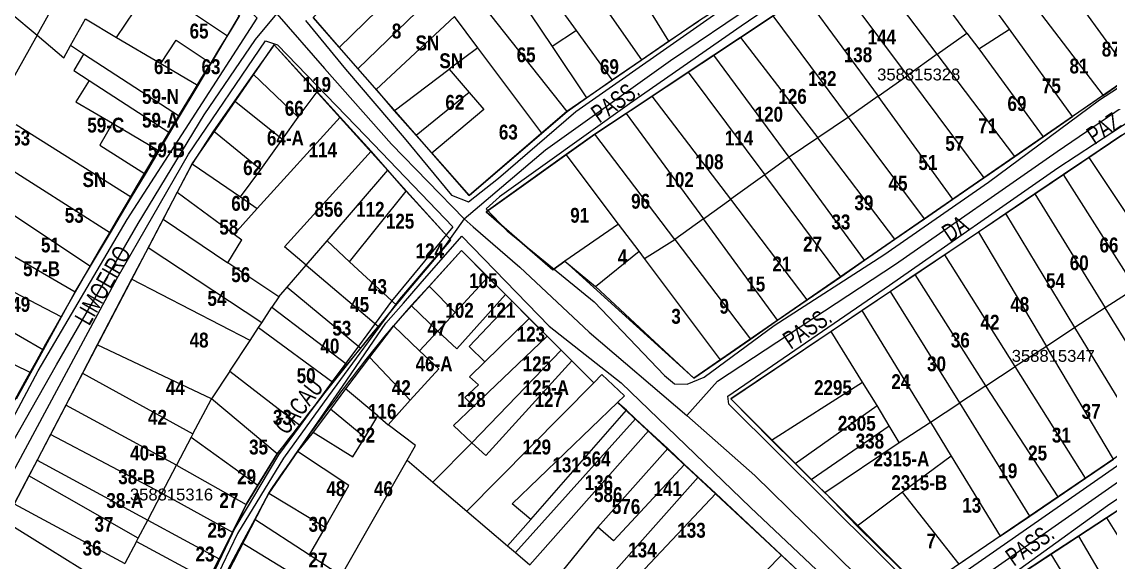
# Model space of a CAD drawing. Extents: x 199665 to 201826, y 4836581 to 4838476.
# Drawn here: x 201207.2 to 201390.2, y 4836845.8 to 4836936.8 of the extents above; entities that cross this region are included whole.
import ezdxf
from ezdxf.enums import TextEntityAlignment as Align

# ---------------------------------------------------------------- set-up
doc = ezdxf.new("R2010")
doc.units = 0
doc.header["$LTSCALE"] = 1.5
doc.header["$MEASUREMENT"] = 0
for name, color, linetype in [('CD-MALHA-LOTES', 40, 'CONTINUOUS'), ('CD_TXT_QUADRA', 7, 'CONTINUOUS'), ('RU-QUADRAS', 6, 'CONTINUOUS'), ('SV-EIXO-RUA-N-PAV', 6, 'CONTINUOUS'), ('SV-RUA-NAO-PAV-S-GUIA-C-GUIA', 7, 'CONTINUOUS'), ('SV-TXT-RUA-N-PAV-S-GUIA-C-GUIA', 7, 'CONTINUOUS'), ('Th_NmrPort', 1, 'CONTINUOUS')]:
    doc.layers.add(name, color=color, linetype=linetype)
doc.styles.add('ARIAL', font='ARIAL.TTF')
doc.styles.add('MONOTXT', font='ARIAL.TTF', dxfattribs={"height": 0.2})
doc.styles.get("Standard").update_dxf_attribs({"font": 'swisscbo.ttf'})

msp = doc.modelspace()

# ---------------------------------------------------------------- linework, layer by layer
at = {"layer": 'CD-MALHA-LOTES', "linetype": 'Continuous'}
for p, q in [((201209.76, 4836934.48), (201222.27, 4836956.85)), ((201303.76, 4836953.22), (201315.96, 4836933.48)), ((201366.14, 4836934.86), (201353.66, 4836951.93)), ((201297.98, 4836949.54), (201311.4, 4836930.37)), ((201361.14, 4836931.31), (201348.42, 4836948.09)), ((201300.47, 4836935.29), (201292.64, 4836946.14)), ((201287.62, 4836945.63), (201296.38, 4836932.61)), ((201356.11, 4836927.73), (201343.5, 4836944.69)), ((201223.15, 4836934.13), (201228.89, 4836942.68)), ((201298.89, 4836921.66), (201281.34, 4836943.88)), ((201260.57, 4836932.45), (201270.32, 4836941.96)), ((201338.65, 4836941.32), (201351.19, 4836924.23)), ((201234.74, 4836939.08), (201241.8, 4836934.4)), ((201377.95, 4836938.88), (201389.01, 4836924.35)), ((201385.15, 4836939.53), (201393.82, 4836927.67)), ((201205.34, 4836938.19), (201209.76, 4836934.48)), ((201215.41, 4836932.75), (201217.93, 4836937.23)), ((201217.93, 4836937.23), (201223.15, 4836934.13)), ((201241.8, 4836934.4), (201243.83, 4836937.8)), ((201256.22, 4836937.5), (201260.57, 4836932.45)), ((201263.73, 4836928.86), (201273.64, 4836938.44)), ((201279.96, 4836937.64), (201266.81, 4836925.37)), ((201283.91, 4836932.36), (201279.96, 4836937.64)), ((201333.52, 4836937.76), (201328.07, 4836934.13)), ((201346.24, 4836920.73), (201333.52, 4836937.76)), ((201373.3, 4836935.49), (201371.18, 4836938.44)), ((201300.47, 4836935.29), (201296.38, 4836932.61)), ((201306.46, 4836927), (201300.47, 4836935.29)), ((201315.96, 4836933.48), (201320.99, 4836936.88)), ((201368.11, 4836932.19), (201373.3, 4836935.49)), ((201383.87, 4836920.8), (201373.3, 4836935.49)), ((201209.76, 4836934.48), (201202.63, 4836921.73)), ((201209.76, 4836934.48), (201214.26, 4836930.7)), ((201223.15, 4836934.13), (201230.56, 4836929.74)), ((201230.56, 4836929.74), (201233.13, 4836933.66)), ((201233.13, 4836933.66), (201239.03, 4836929.72)), ((201239.03, 4836929.72), (201241.8, 4836934.4)), ((201311.4, 4836930.37), (201315.96, 4836933.48)), ((201328.07, 4836934.13), (201323.56, 4836931.14)), ((201328.07, 4836934.13), (201341.04, 4836917.24)), ((201361.14, 4836931.31), (201366.14, 4836934.86)), ((201366.14, 4836934.86), (201368.11, 4836932.19)), ((201214.26, 4836930.7), (201215.41, 4836932.75)), ((201217.6, 4836931.33), (201215.41, 4836932.75)), ((201249.63, 4836932.9), (201246.13, 4836927.93)), ((201256.84, 4836924.96), (201249.63, 4836932.9)), ((201260.57, 4836932.45), (201263.73, 4836928.86)), ((201283.91, 4836932.36), (201279.05, 4836928.77)), ((201294.66, 4836917.99), (201283.91, 4836932.36)), ((201296.38, 4836932.61), (201302.18, 4836923.98)), ((201368.11, 4836932.19), (201378.94, 4836917.38)), ((201217.6, 4836931.33), (201215.97, 4836928.55)), ((201233.74, 4836920.82), (201217.6, 4836931.33)), ((201230.56, 4836929.74), (201236.83, 4836926.02)), ((201236.83, 4836926.02), (201239.03, 4836929.72)), ((201306.46, 4836927), (201311.4, 4836930.37)), ((201323.56, 4836931.14), (201319.28, 4836928.3)), ((201336.21, 4836913.97), (201323.56, 4836931.14)), ((201361.14, 4836931.31), (201356.11, 4836927.73)), ((201374.18, 4836914.1), (201361.14, 4836931.31)), ((201215.97, 4836928.55), (201218.53, 4836926.89)), ((201246.13, 4836927.93), (201242.97, 4836923.43)), ((201246.13, 4836927.93), (201253.68, 4836920.73)), ((201263.73, 4836928.86), (201266.81, 4836925.37)), ((201269.82, 4836921.77), (201279.05, 4836928.77)), ((201279.05, 4836928.77), (201282.41, 4836924.88)), ((201319.28, 4836928.3), (201313.2, 4836924.26)), ((201319.28, 4836928.3), (201332.13, 4836911.03)), ((201218.53, 4836926.89), (201216.31, 4836923.31)), ((201218.53, 4836926.89), (201232.11, 4836918.08)), ((201233.74, 4836920.82), (201236.83, 4836926.02)), ((201302.18, 4836923.98), (201306.46, 4836927)), ((201351.19, 4836924.23), (201356.11, 4836927.73)), ((201356.11, 4836927.73), (201368.95, 4836910.49)), ((201389.01, 4836924.35), (201393.82, 4836927.67)), ((201253.68, 4836920.73), (201256.84, 4836924.96)), ((201260.71, 4836920.7), (201256.84, 4836924.96)), ((201266.81, 4836925.37), (201269.82, 4836921.77)), ((201282.41, 4836924.88), (201273.51, 4836917.6)), ((201282.41, 4836924.88), (201284.92, 4836921.98)), ((201313.2, 4836924.26), (201308.81, 4836921.35)), ((201326.42, 4836906.9), (201313.2, 4836924.26)), ((201351.19, 4836924.23), (201346.24, 4836920.73)), ((201363.77, 4836906.9), (201351.19, 4836924.23)), ((201389.01, 4836924.35), (201383.87, 4836920.8)), ((201216.31, 4836923.31), (201222.43, 4836919.68)), ((201242.97, 4836923.43), (201239.45, 4836918.42)), ((201242.97, 4836923.43), (201251.05, 4836916.98)), ((201298.89, 4836921.66), (201302.18, 4836923.98)), ((201232.11, 4836918.08), (201233.74, 4836920.82)), ((201260.71, 4836920.7), (201246.8, 4836905.36)), ((201251.05, 4836916.98), (201253.68, 4836920.73)), ((201265.92, 4836914.96), (201260.71, 4836920.7)), ((201269.82, 4836921.77), (201273.51, 4836917.6)), ((201284.92, 4836921.98), (201276.14, 4836914.65)), ((201294.66, 4836917.99), (201298.89, 4836921.66)), ((201308.81, 4836921.35), (201303.58, 4836917.87)), ((201308.81, 4836921.35), (201321.82, 4836903.58)), ((201346.24, 4836920.73), (201341.04, 4836917.24)), ((201358.97, 4836903.59), (201346.24, 4836920.73)), ((201378.94, 4836917.38), (201383.87, 4836920.8)), ((201206.24, 4836919.46), (201225.67, 4836907.24)), ((201222.43, 4836919.68), (201220.3, 4836915.98)), ((201222.43, 4836919.68), (201230.29, 4836915.02)), ((201230.29, 4836915.02), (201232.11, 4836918.08)), ((201239.45, 4836918.42), (201235.83, 4836912.88)), ((201239.45, 4836918.42), (201247.37, 4836911.92)), ((201247.37, 4836911.92), (201251.05, 4836916.98)), ((201273.51, 4836917.6), (201276.14, 4836914.65)), ((201282.41, 4836907.5), (201294.66, 4836917.99)), ((201303.58, 4836917.87), (201298.76, 4836914.45)), ((201317.02, 4836900.12), (201303.58, 4836917.87)), ((201341.04, 4836917.24), (201336.21, 4836913.97)), ((201354.03, 4836900.19), (201341.04, 4836917.24)), ((201374.18, 4836914.1), (201378.94, 4836917.38)), ((201392.16, 4836917.67), (201386.64, 4836913.94)), ((201220.3, 4836915.98), (201227.98, 4836911.13)), ((201227.98, 4836911.13), (201230.29, 4836915.02)), ((201251.4, 4836898.89), (201265.92, 4836914.96)), ((201268.73, 4836911.77), (201265.92, 4836914.96)), ((201202.94, 4836913.43), (201222.09, 4836901.22)), ((201276.14, 4836914.65), (201282.41, 4836907.5)), ((201298.76, 4836914.45), (201285.26, 4836904.8)), ((201307.55, 4836902.68), (201298.76, 4836914.45)), ((201336.21, 4836913.97), (201332.13, 4836911.03)), ((201348.9, 4836896.63), (201336.21, 4836913.97)), ((201368.95, 4836910.49), (201374.18, 4836914.1)), ((201386.64, 4836913.94), (201382.35, 4836911.04)), ((201386.64, 4836913.94), (201399.17, 4836895)), ((201235.83, 4836912.88), (201233.32, 4836908.08)), ((201235.83, 4836912.88), (201244, 4836907.28)), ((201244, 4836907.28), (201247.37, 4836911.92)), ((201258.53, 4836899.9), (201268.73, 4836911.77)), ((201271.86, 4836908.23), (201268.73, 4836911.77)), ((201225.67, 4836907.24), (201227.98, 4836911.13)), ((201332.13, 4836911.03), (201326.42, 4836906.9)), ((201344.9, 4836893.84), (201332.13, 4836911.03)), ((201363.77, 4836906.9), (201368.95, 4836910.49)), ((201382.35, 4836911.04), (201377.54, 4836907.79)), ((201394.47, 4836891.93), (201382.35, 4836911.04)), ((201199.99, 4836908.04), (201218.78, 4836895.65)), ((201233.32, 4836908.08), (201230.95, 4836903.53)), ((201233.32, 4836908.08), (201242.89, 4836901.04)), ((201262.28, 4836896.38), (201271.86, 4836908.23)), ((201279.34, 4836900.02), (201271.86, 4836908.23)), ((201377.54, 4836907.79), (201372.66, 4836904.49)), ((201377.54, 4836907.79), (201389.36, 4836888.6)), ((201222.09, 4836901.22), (201225.67, 4836907.24)), ((201244, 4836907.28), (201246.8, 4836905.36)), ((201321.82, 4836903.58), (201326.42, 4836906.9)), ((201339.29, 4836889.98), (201326.42, 4836906.9)), ((201358.97, 4836903.59), (201363.77, 4836906.9)), ((201242.89, 4836901.04), (201246.8, 4836905.36)), ((201285.26, 4836904.8), (201296.47, 4836895.02)), ((201372.66, 4836904.49), (201368.07, 4836901.38)), ((201384.3, 4836885.3), (201372.66, 4836904.49)), ((201197.08, 4836902.32), (201216.2, 4836891.31)), ((201230.95, 4836903.53), (201228.44, 4836898.74)), ((201230.95, 4836903.53), (201241.82, 4836896.22)), ((201307.55, 4836902.68), (201298.54, 4836896.45)), ((201311, 4836898.16), (201307.55, 4836902.68)), ((201321.82, 4836903.58), (201317.02, 4836900.12)), ((201334.3, 4836886.53), (201321.82, 4836903.58)), ((201354.03, 4836900.19), (201358.97, 4836903.59)), ((201218.78, 4836895.65), (201222.09, 4836901.22)), ((201242.89, 4836901.04), (201244.18, 4836900.09)), ((201368.07, 4836901.38), (201362.42, 4836897.57)), ((201368.07, 4836901.38), (201379.49, 4836882.14)), ((201228.44, 4836898.74), (201225.67, 4836893.44)), ((201247.55, 4836886.11), (201228.44, 4836898.74)), ((201241.82, 4836896.22), (201244.18, 4836900.09)), ((201255.02, 4836895.81), (201251.4, 4836898.89)), ((201255.02, 4836895.81), (201258.53, 4836899.9)), ((201258.53, 4836899.9), (201262.28, 4836896.38)), ((201270.13, 4836889.13), (201279.34, 4836900.02)), ((201311.89, 4836896.94), (201317.02, 4836900.12)), ((201317.02, 4836900.12), (201329.71, 4836883.37)), ((201348.9, 4836896.63), (201354.03, 4836900.19)), ((201193.02, 4836897.94), (201213.88, 4836887.1)), ((201281.16, 4836898.29), (201275.69, 4836892.27)), ((201285.59, 4836893.8), (201281.16, 4836898.29)), ((201303.66, 4836892.19), (201311, 4836898.16)), ((201311.89, 4836896.94), (201311, 4836898.16)), ((201324.68, 4836879.88), (201311.89, 4836896.94)), ((201344.9, 4836893.84), (201348.9, 4836896.63)), ((201362.42, 4836897.57), (201357.43, 4836894.21)), ((201374.25, 4836878.73), (201362.42, 4836897.57)), ((201216.2, 4836891.31), (201218.78, 4836895.65)), ((201250.41, 4836890.45), (201241.82, 4836896.22)), ((201251.83, 4836892.1), (201255.02, 4836895.81)), ((201255.02, 4836895.81), (201267.18, 4836885.5)), ((201262.28, 4836896.38), (201270.13, 4836889.13)), ((201296.47, 4836895.02), (201298.54, 4836896.45)), ((201298.54, 4836896.45), (201303.66, 4836892.19)), ((201190.55, 4836893.22), (201210.84, 4836881.56)), ((201225.67, 4836893.44), (201219.89, 4836882.37)), ((201245.59, 4836883.14), (201225.67, 4836893.44)), ((201280.07, 4836887.82), (201285.59, 4836893.8)), ((201288.54, 4836890.84), (201285.59, 4836893.8)), ((201339.29, 4836889.98), (201344.9, 4836893.84)), ((201357.43, 4836894.21), (201353.27, 4836891.38)), ((201369.29, 4836875.5), (201357.43, 4836894.21)), ((201213.88, 4836887.1), (201216.2, 4836891.31)), ((201250.41, 4836890.45), (201251.83, 4836892.1)), ((201251.83, 4836892.1), (201264.21, 4836881.86)), ((201275.69, 4836892.27), (201272.66, 4836889)), ((201280.07, 4836887.82), (201275.69, 4836892.27)), ((201303.66, 4836892.19), (201320.21, 4836876.78)), ((201353.27, 4836891.38), (201348.51, 4836888.15)), ((201364.94, 4836872.65), (201353.27, 4836891.38)), ((201394.47, 4836891.93), (201389.36, 4836888.6)), ((201250.41, 4836890.45), (201249.27, 4836888.73)), ((201288.54, 4836890.84), (201280.33, 4836881.72)), ((201289.63, 4836889.72), (201282.4, 4836882.12)), ((201289.63, 4836889.72), (201288.54, 4836890.84)), ((201292.53, 4836886.84), (201289.63, 4836889.72)), ((201334.3, 4836886.53), (201339.29, 4836889.98)), ((201208.7, 4836877.68), (201188.48, 4836887.52)), ((201247.55, 4836886.11), (201249.27, 4836888.73)), ((201249.27, 4836888.73), (201261.94, 4836879.08)), ((201267.18, 4836885.5), (201270.13, 4836889.13)), ((201272.66, 4836889), (201269.7, 4836885.61)), ((201277.17, 4836884.72), (201272.66, 4836889)), ((201277.17, 4836884.72), (201280.07, 4836887.82)), ((201348.51, 4836888.15), (201343.31, 4836884.63)), ((201359.99, 4836869.4), (201348.51, 4836888.15)), ((201389.36, 4836888.6), (201384.3, 4836885.3)), ((201400.8, 4836870.03), (201389.36, 4836888.6)), ((201210.84, 4836881.56), (201213.88, 4836887.1)), ((201247.02, 4836885.31), (201247.55, 4836886.11)), ((201285.08, 4836879.52), (201292.53, 4836886.84)), ((201295.53, 4836883.84), (201292.53, 4836886.84)), ((201329.71, 4836883.37), (201334.3, 4836886.53)), ((201245.59, 4836883.14), (201247.02, 4836885.31)), ((201247.02, 4836885.31), (201259.52, 4836876.1)), ((201264.21, 4836881.86), (201267.18, 4836885.5)), ((201269.7, 4836885.61), (201265.66, 4836880.32)), ((201269.7, 4836885.61), (201274.1, 4836881.41)), ((201274.1, 4836881.41), (201277.17, 4836884.72)), ((201280.33, 4836881.72), (201277.17, 4836884.72)), ((201295.53, 4836883.84), (201283.21, 4836872.1)), ((201297.91, 4836881.48), (201295.53, 4836883.84)), ((201343.31, 4836884.63), (201326.45, 4836873.32)), ((201348.55, 4836876.11), (201343.31, 4836884.63)), ((201384.3, 4836885.3), (201379.49, 4836882.14)), ((201395.67, 4836866.54), (201384.3, 4836885.3)), ((201219.89, 4836882.37), (201217.4, 4836877.64)), ((201239.12, 4836873.33), (201219.89, 4836882.37)), ((201242.16, 4836877.94), (201245.59, 4836883.14)), ((201285.08, 4836879.52), (201282.4, 4836882.12)), ((201324.68, 4836879.88), (201329.71, 4836883.37)), ((201379.49, 4836882.14), (201374.25, 4836878.73)), ((201390.75, 4836863.16), (201379.49, 4836882.14)), ((201208.7, 4836877.68), (201210.84, 4836881.56)), ((201265.66, 4836880.32), (201261.65, 4836874.98)), ((201261.94, 4836879.08), (201264.21, 4836881.86)), ((201272.49, 4836873.06), (201265.66, 4836880.32)), ((201274.1, 4836881.41), (201277.3, 4836878.35)), ((201282.86, 4836865.91), (201297.91, 4836881.48)), ((201299.52, 4836879.85), (201297.91, 4836881.48)), ((201259.52, 4836876.1), (201261.94, 4836879.08)), ((201272.49, 4836873.06), (201277.3, 4836878.35)), ((201282.51, 4836877), (201285.08, 4836879.52)), ((201299.71, 4836879.68), (201285.22, 4836863.76)), ((201299.71, 4836879.68), (201299.52, 4836879.85)), ((201303.37, 4836876.02), (201299.71, 4836879.68)), ((201320.21, 4836876.78), (201324.68, 4836879.88)), ((201369.29, 4836875.5), (201374.25, 4836878.73)), ((201386.05, 4836859.95), (201374.25, 4836878.73)), ((201206.3, 4836873.31), (201208.7, 4836877.68)), ((201217.4, 4836877.64), (201214.59, 4836872.23)), ((201217.4, 4836877.64), (201235.98, 4836867.4)), ((201242.16, 4836877.94), (201239.12, 4836873.33)), ((201242.16, 4836877.94), (201253.99, 4836868.84)), ((201283.97, 4836875.68), (201282.51, 4836877)), ((201304.75, 4836877.41), (201303.37, 4836876.02)), ((201308.56, 4836873.83), (201304.75, 4836877.41)), ((201253.99, 4836868.84), (201259.52, 4836876.1)), ((201261.65, 4836874.98), (201259.09, 4836871.57)), ((201267.07, 4836870.45), (201261.65, 4836874.98)), ((201281.72, 4836873.53), (201283.97, 4836875.68)), ((201303.37, 4836876.02), (201282.02, 4836854.43)), ((201333.28, 4836866.36), (201348.55, 4836876.11)), ((201351.01, 4836872.18), (201348.55, 4836876.11)), ((201369.29, 4836875.5), (201364.94, 4836872.65)), ((201381.46, 4836856.82), (201369.29, 4836875.5)), ((201235.98, 4836867.4), (201239.03, 4836873.2)), ((201239.03, 4836873.2), (201239.12, 4836873.33)), ((201250.14, 4836864.06), (201239.12, 4836873.33)), ((201268.78, 4836868.96), (201272.49, 4836873.06)), ((201283.21, 4836872.1), (201281.72, 4836873.53)), ((201307.39, 4836872.71), (201308.56, 4836873.83)), ((201326.45, 4836873.32), (201333.28, 4836866.36)), ((201214.59, 4836872.23), (201212.01, 4836867.29)), ((201233.22, 4836862.15), (201214.59, 4836872.23)), ((201259.09, 4836871.57), (201256.2, 4836867.71)), ((201264.87, 4836866.83), (201259.09, 4836871.57)), ((201283.21, 4836872.1), (201279.78, 4836868.82)), ((201289.64, 4836855.64), (201307.39, 4836872.71)), ((201292.78, 4836853.01), (201308.89, 4836871.4)), ((201308.89, 4836871.4), (201307.39, 4836872.71)), ((201310.41, 4836869.96), (201308.89, 4836871.4)), ((201337.22, 4836862.42), (201351.01, 4836872.18)), ((201353.05, 4836868.77), (201351.01, 4836872.18)), ((201359.99, 4836869.4), (201364.94, 4836872.65)), ((201376.72, 4836853.58), (201364.94, 4836872.65)), ((201264.87, 4836866.83), (201267.07, 4836870.45)), ((201267.07, 4836870.45), (201268.78, 4836868.96)), ((201310.41, 4836869.96), (201290.21, 4836847.46)), ((201312.6, 4836867.92), (201310.41, 4836869.96)), ((201354.73, 4836865.97), (201359.99, 4836869.4)), ((201359.99, 4836869.4), (201363.49, 4836863.67)), ((201235.98, 4836867.4), (201235.69, 4836866.85)), ((201250.14, 4836864.06), (201253.99, 4836868.84)), ((201256.2, 4836867.71), (201253.56, 4836864.43)), ((201256.2, 4836867.71), (201262.87, 4836863.55)), ((201273.41, 4836865.45), (201268.78, 4836868.96)), ((201279.78, 4836868.82), (201282.86, 4836865.91)), ((201292.64, 4836845.36), (201312.6, 4836867.92)), ((201315.85, 4836864.93), (201312.6, 4836867.92)), ((201339.93, 4836859.76), (201353.05, 4836868.77)), ((201354.73, 4836865.97), (201353.05, 4836868.77)), ((201212.01, 4836867.29), (201209.77, 4836863)), ((201230.74, 4836857.42), (201212.01, 4836867.29)), ((201235.69, 4836866.85), (201233.22, 4836862.15)), ((201235.69, 4836866.85), (201246.91, 4836858.81)), ((201262.87, 4836863.55), (201264.87, 4836866.83)), ((201282.86, 4836865.91), (201276.32, 4836859.29)), ((201285.22, 4836863.76), (201282.86, 4836865.91)), ((201333.28, 4836866.36), (201337.22, 4836862.42)), ((201342.21, 4836857.56), (201354.73, 4836865.97)), ((201246.91, 4836858.81), (201250.14, 4836864.06)), ((201253.56, 4836864.43), (201248.76, 4836857.46)), ((201262.18, 4836858.72), (201253.56, 4836864.43)), ((201272, 4836862.97), (201273.41, 4836865.45)), ((201315.85, 4836864.93), (201304.08, 4836851.72)), ((201318.65, 4836862.26), (201315.85, 4836864.93)), ((201209.77, 4836863), (201208.38, 4836860.33)), ((201209.77, 4836863), (201228.37, 4836852.91)), ((201230.74, 4836857.42), (201233.22, 4836862.15)), ((201233.22, 4836862.15), (201244.92, 4836855.55)), ((201260.9, 4836843.55), (201272, 4836862.97)), ((201272, 4836862.97), (201276.32, 4836859.29)), ((201318.65, 4836862.26), (201306.68, 4836849.41)), ((201320.95, 4836860.12), (201318.65, 4836862.26)), ((201337.22, 4836862.42), (201339.93, 4836859.76)), ((201363.49, 4836863.67), (201355.27, 4836857.59)), ((201363.49, 4836863.67), (201371.74, 4836850.19)), ((201386.05, 4836859.95), (201390.75, 4836863.16)), ((201208.38, 4836860.33), (201205.92, 4836855.62)), ((201226.76, 4836849.86), (201208.38, 4836860.33)), ((201304.89, 4836842.05), (201320.95, 4836860.12)), ((201323.88, 4836857.37), (201320.95, 4836860.12)), ((201244.92, 4836855.55), (201246.91, 4836858.81)), ((201258.19, 4836851.73), (201262.18, 4836858.72)), ((201276.32, 4836859.29), (201282.02, 4836854.43)), ((201339.93, 4836859.76), (201342.21, 4836857.56)), ((201381.46, 4836856.82), (201386.05, 4836859.95)), ((201228.37, 4836852.91), (201230.74, 4836857.42)), ((201230.74, 4836857.42), (201242.65, 4836850.85)), ((201248.76, 4836857.46), (201246.39, 4836853.03)), ((201248.76, 4836857.46), (201258.19, 4836851.73)), ((201323.88, 4836857.37), (201309.17, 4836841.71)), ((201334.97, 4836847), (201323.88, 4836857.37)), ((201347.66, 4836851.9), (201342.21, 4836857.56)), ((201355.27, 4836857.59), (201347.66, 4836851.9)), ((201364.85, 4836845.49), (201355.27, 4836857.59)), ((201376.72, 4836853.58), (201381.46, 4836856.82)), ((201394.94, 4836856.77), (201389.58, 4836853.27)), ((201205.92, 4836855.62), (201224.53, 4836845.62)), ((201242.65, 4836850.85), (201244.92, 4836855.55)), ((201292.78, 4836853.01), (201289.64, 4836855.64)), ((201226.76, 4836849.86), (201228.37, 4836852.91)), ((201228.37, 4836852.91), (201240.39, 4836846.39)), ((201246.39, 4836853.03), (201244.26, 4836849.06)), ((201255.53, 4836847.06), (201246.39, 4836853.03)), ((201282.02, 4836854.43), (201288.88, 4836848.57)), ((201288.88, 4836848.57), (201292.78, 4836853.01)), ((201371.74, 4836850.19), (201376.72, 4836853.58)), ((201389.58, 4836853.27), (201384.89, 4836850.19)), ((201389.58, 4836853.27), (201400.82, 4836835.31)), ((201222.36, 4836841.48), (201204.36, 4836852.65)), ((201258.19, 4836851.73), (201255.53, 4836847.06)), ((201304.08, 4836851.72), (201296.37, 4836842.21)), ((201306.68, 4836849.41), (201304.08, 4836851.72)), ((201347.66, 4836851.9), (201358.56, 4836841.2)), ((201226.46, 4836849.29), (201224.53, 4836845.62)), ((201226.46, 4836849.29), (201226.76, 4836849.86)), ((201226.46, 4836849.29), (201238.55, 4836842.78)), ((201240.39, 4836846.39), (201242.65, 4836850.85)), ((201244.26, 4836849.06), (201241.79, 4836844.45)), ((201244.26, 4836849.06), (201258.94, 4836840.13)), ((201371.74, 4836850.19), (201364.85, 4836845.49)), ((201384.89, 4836850.19), (201380.26, 4836847.16)), ((201384.89, 4836850.19), (201395.66, 4836831.78)), ((201288.88, 4836848.57), (201290.21, 4836847.46)), ((201290.21, 4836847.46), (201292.64, 4836845.36)), ((201238.55, 4836842.78), (201240.39, 4836846.39)), ((201260.9, 4836843.55), (201255.53, 4836847.06)), ((201334.97, 4836847), (201318.76, 4836830.6)), ((201338.77, 4836843.42), (201334.97, 4836847)), ((201380.26, 4836847.16), (201374.15, 4836843.15)), ((201380.26, 4836847.16), (201391.51, 4836828.93))]:
    msp.add_line(p, q, dxfattribs=at)
at = {"layer": 'RU-QUADRAS', "color": 6, "linetype": 'Continuous'}
for points in [[(201256.22, 4836937.5), (201265.91, 4836946.65, -0.020076), (201310.34, 4836975.65), (201322.64, 4836982.4), (201321.85, 4836983.65), (201340.39, 4836992.7), (201375.33, 4837006.39), (201403.42, 4836960.96), (201398.6, 4836957.48), (201410.35, 4836939.12), (201320.21, 4836876.78), (201298.54, 4836896.45), (201296.47, 4836895.02), (201285.26, 4836904.8), (201303.58, 4836917.87), (201333.52, 4836937.76), (201368.69, 4836962.03), (201367.52, 4836964.52), (201354.77, 4836958.56), (201320.99, 4836936.88), (201298.87, 4836921.64), (201282.41, 4836907.5)], [(201152.55, 4836762.71, -0.027587), (201166.95, 4836791.95), (201177.89, 4836806.64), (201182.28, 4836816.03), (201184.57, 4836814.76), (201235.83, 4836912.88), (201249.63, 4836932.9), (201279.34, 4836900.02, 0.015045), (201250.14, 4836864.06), (201244.92, 4836855.55), (201235.57, 4836835.91), (201228.6, 4836823.22), (201214.5, 4836802.64), (201209.67, 4836791.41), (201203.5, 4836760.72), (201187.84, 4836762.95), (201185.68, 4836756.98), (201160.61, 4836760.89)]]:
    msp.add_lwpolyline(points, format="xyb", close=True, dxfattribs=at)
for points in [[(201199.88, 4836980.13, 0.034064), (201215.75, 4836961.55), (201227.01, 4836953.44), (201227.54, 4836954.38), (201233.51, 4836949.56), (201231.98, 4836947.28), (201243.83, 4836937.8, 0.016677), (201195.1, 4836852.95)], [(201230.86, 4836822.68), (201248.76, 4836857.46, -0.024046), (201269.7, 4836885.61), (201281.16, 4836898.29), (201303.38, 4836876.01), (201304.75, 4836877.41), (201308.56, 4836873.83), (201307.39, 4836872.71), (201338.77, 4836843.42)]]:
    msp.add_lwpolyline(points, format="xyb", dxfattribs=at)
for points in [[(201326.45, 4836873.32), (201412.49, 4836931.39), (201436.06, 4836894.03), (201358.56, 4836841.2)], [(201365.84, 4836834.83), (201375.41, 4836841.33), (201374.15, 4836843.15), (201440.28, 4836886.55), (201461.56, 4836850.6), (201403.75, 4836809.05), (201404.7, 4836807.5), (201398.62, 4836803.48), (201395.95, 4836805.75), (201398.21, 4836807.46), (201385.73, 4836818.43), (201384.28, 4836817.35)]]:
    msp.add_lwpolyline(points, close=True, dxfattribs=at)
at = {"layer": 'SV-EIXO-RUA-N-PAV'}
for points in [[(201159.2, 4836780.28), (201165.55, 4836793.03), (201177.82, 4836815.4), (201188.89, 4836835.61), (201199.71, 4836855.57), (201213.06, 4836879.03), (201226.77, 4836902.84), (201237.84, 4836921.12), (201246.5, 4836933.75), (201250.1, 4836938.08), (201259, 4836945.78), (201271.51, 4836954.2), (201284.5, 4836962.38), (201299.18, 4836971.52), (201301.94, 4836973.32), (201310.12, 4836977.17), (201325.76, 4836986.79), (201342.59, 4836994.97), (201355.58, 4837000.5), (201372.42, 4837007.24), (201377.44, 4837009.8)], [(201281.56, 4836903.58), (201295.24, 4836915.21), (201316.28, 4836930.26), (201339.54, 4836946), (201355.79, 4836956.6)], [(201250.1, 4836938.08), (201258.11, 4836928.92), (201269.39, 4836916.17), (201281.56, 4836903.58), (201283.11, 4836902.24), (201290.97, 4836895.45), (201302.6, 4836884.51), (201319.02, 4836870.48), (201330.48, 4836860.39), (201347.41, 4836843.8), (201358.14, 4836834.4), (201382.41, 4836812.83), (201396.5, 4836799.26), (201400.01, 4836796.04), (201416.37, 4836781.82), (201434.67, 4836764.05), (201453.15, 4836746.76), (201460.25, 4836737.26), (201463.77, 4836728.34)], [(201319.02, 4836870.48), (201324.17, 4836876.29), (201354.12, 4836895.95), (201381.33, 4836914.93), (201404.42, 4836930.7), (201413.33, 4836936.65)], [(201281.56, 4836903.58), (201278.27, 4836898.96), (201270.73, 4836890.07), (201258.78, 4836873.81), (201251.2, 4836863.3), (201243.47, 4836850.65), (201235.72, 4836834.48), (201227.31, 4836819.2), (201215.47, 4836800.48), (201211.44, 4836790.25), (201208.27, 4836774.03), (201205.58, 4836758.89), (201204.4, 4836752.18), (201204.51, 4836749.22)], [(201358.14, 4836834.4), (201363.04, 4836839.37), (201392.76, 4836860.18), (201440.08, 4836892.18)]]:
    msp.add_lwpolyline(points, dxfattribs=at)
at = {"layer": 'SV-RUA-NAO-PAV-S-GUIA-C-GUIA'}
for points in [[(201159.19, 4836782.63), (201161.17, 4836787.06), (201162.96, 4836790.18), (201171.4, 4836805.77), (201175.3, 4836814.25), (201194.74, 4836849.55), (201209.97, 4836878), (201224.93, 4836903.47), (201246.79, 4836937.35), (201243.34, 4836940.8), (201229.89, 4836953.14), (201227.24, 4836954.8), (201218.94, 4836959.99), (201211.57, 4836967.85), (201202.55, 4836979.27), (201189.48, 4836994.83), (201177.47, 4836983.81), (201170.57, 4836977.84), (201164.6, 4836972.99), (201162.95, 4836974.9)], [(201343.79, 4836946.75), (201328.17, 4836936.04), (201309.41, 4836922.93), (201287.52, 4836907.32), (201285.29, 4836905.3), (201288.83, 4836901.6), (201303.44, 4836889.65), (201315.25, 4836877.23), (201316.97, 4836875.86), (201319.07, 4836875.78), (201321.94, 4836876.98), (201333.73, 4836885.65), (201352.17, 4836897.52), (201369.76, 4836909.79), (201388.43, 4836923.6), (201401.46, 4836932.1)], [(201254.93, 4836936.98), (201261.65, 4836928.78), (201271.52, 4836917.25), (201279.47, 4836907.59), (201282.3, 4836906.45), (201287.37, 4836910.47), (201300.39, 4836921.66), (201324.61, 4836938.64)], [(201183.8, 4836822.09), (201199.64, 4836849.74), (201223.22, 4836893.62), (201235.25, 4836914.5), (201248.18, 4836933.56), (201250.17, 4836932.89), (201264.98, 4836917.57), (201279.66, 4836902.27), (201269.39, 4836889.73), (201266.6, 4836885.97), (201263.81, 4836882.19), (201261.68, 4836879.29), (201259.4, 4836876.2), (201253.99, 4836868.84), (201250.35, 4836863.9), (201247.23, 4836858.61), (201245.29, 4836855.33), (201242.71, 4836850.96), (201240.39, 4836846.39), (201238.55, 4836842.78)], [(201241.79, 4836844.45), (201244.26, 4836849.06), (201246.39, 4836853.03), (201248.76, 4836857.46), (201253.56, 4836864.43), (201255.95, 4836867.9), (201261.1, 4836875.39), (201264.89, 4836880.9), (201268.44, 4836886.06), (201271.36, 4836889.41), (201274.17, 4836892.64), (201281.18, 4836900.68), (201295.86, 4836885.55), (201307.97, 4836876), (201329.73, 4836855.02), (201364.02, 4836822.6)]]:
    msp.add_lwpolyline(points, dxfattribs=at)
for points in [[(201381.44, 4836912.17), (201412.25, 4836932.36), (201413.76, 4836932.42), (201431, 4836904.2), (201437.07, 4836893.92), (201409.01, 4836874.25), (201359.14, 4836839.55), (201326.1, 4836872.39), (201325.93, 4836873.78), (201353.1, 4836892.44)], [(201456.13, 4836844.05), (201398.7, 4836803.59), (201397.64, 4836802.86), (201384.06, 4836815.79), (201364.45, 4836835.24), (201364.31, 4836836.99), (201389.76, 4836855.36), (201432.17, 4836883.72), (201440.45, 4836888.92), (201463.5, 4836850.06)]]:
    msp.add_lwpolyline(points, close=True, dxfattribs=at)

# ---------------------------------------------------------------- texts
at = {"layer": 'CD_TXT_QUADRA', "color": 7, "linetype": 'Continuous', "style": 'MONOTXT'}
for s, p in [('358815328', (201351.03, 4836926.89)), ('358815347', (201373.66, 4836879.54)), ('358815316', (201225.38, 4836856.21))]:
    msp.add_text(s, height=2, dxfattribs=at).set_placement(p)
at = {"layer": 'SV-TXT-RUA-N-PAV-S-GUIA-C-GUIA', "style": 'ARIAL', "width": 0.7}
for s, rotation, p in [('PASS.                                 CACAU', 35, (201304.32, 4836919.63)), ('PASS.                             DA                               PAZ', 34, (201336.52, 4836881.55)), ('LIMOEIRO', 60, (201218.54, 4836885.47)), ('PASS.                                DA                               LUTA', 35, (201374.02, 4836845.05)), ('CACAU', 52, (201251.77, 4836867.08))]:
    msp.add_text(s, height=3, rotation=rotation, dxfattribs=at).set_placement(p)
at = {"layer": 'Th_NmrPort', "color": 1}
for s, p in [('65', (201235.42, 4836935.2)), ('8', (201269.42, 4836935.2)), ('144', (201349.42, 4836934.2)), ('SN', (201273.42, 4836933.2)), ('87-A', (201388.8, 4836932.16)), ('SN', (201277.42, 4836930.2)), ('65', (201290.42, 4836931.2)), ('138', (201345.42, 4836931.2)), ('61', (201229.42, 4836929.2)), ('63', (201237.42, 4836929.2)), ('69', (201304.42, 4836929.2)), ('81', (201383.38, 4836929.32)), ('132', (201339.42, 4836927.2)), ('119', (201254.42, 4836926.2)), ('75', (201378.74, 4836925.97)), ('59-N', (201227.42, 4836924.2)), ('62', (201278.42, 4836923.2)), ('126', (201334.42, 4836924.2)), ('69', (201372.94, 4836923)), ('66', (201251.42, 4836922.2)), ('120', (201330.42, 4836921.2)), ('59-C', (201218.21, 4836919.37)), ('59-A', (201227.42, 4836920.2)), ('71', (201368.04, 4836919.26)), ('63', (201287.42, 4836918.2)), ('53', (201205.42, 4836917.2)), ('64-A', (201248.42, 4836917.2)), ('114', (201325.42, 4836917.2)), ('57', (201362.49, 4836916.3)), ('59-B', (201228.42, 4836915.2)), ('114', (201255.42, 4836915.2)), ('62', (201244.42, 4836912.2)), ('108', (201320.42, 4836913.2)), ('51', (201357.98, 4836913.07)), ('SN', (201217.42, 4836910.2)), ('102', (201315.42, 4836910.2)), ('45', (201352.95, 4836909.59)), ('96', (201309.66, 4836906.56)), ('60', (201242.42, 4836906.2)), ('856', (201256.42, 4836905.2)), ('112', (201263.42, 4836905.2)), ('39', (201347.21, 4836906.3)), ('53', (201214.42, 4836904.2)), ('125', (201268.42, 4836903.2)), ('91', (201299.42, 4836904.2)), ('33', (201343.34, 4836903.08)), ('58', (201240.42, 4836902.2)), ('51', (201210.42, 4836899.2)), ('27', (201338.57, 4836899.34)), ('66', (201388.42, 4836899.2)), ('124', (201273.42, 4836898.2)), ('4', (201307.42, 4836897.2)), ('21', (201333.41, 4836895.99)), ('60', (201383.42, 4836896.2)), ('57-B', (201207.42, 4836895.2)), ('56', (201242.42, 4836894.2)), ('43', (201265.42, 4836892.2)), ('105', (201282.42, 4836893.2)), ('15', (201329.03, 4836892.63)), ('54', (201379.42, 4836893.2)), ('54', (201238.42, 4836890.2)), ('49', (201205.42, 4836889.2)), ('45', (201262.42, 4836889.2)), ('102', (201278.42, 4836888.2)), ('121', (201285.42, 4836888.2)), ('9', (201324.52, 4836888.89)), ('48', (201373.42, 4836889.2)), ('3', (201316.42, 4836887.2)), ('42', (201368.42, 4836886.2)), ('53', (201259.42, 4836885.2)), ('47', (201275.42, 4836885.2)), ('48', (201235.42, 4836883.2)), ('123', (201290.42, 4836884.2)), ('36', (201363.42, 4836883.2)), ('40', (201257.42, 4836882.2)), ('46-A', (201273.42, 4836879.2)), ('125', (201291.42, 4836879.2)), ('30', (201359.42, 4836879.2)), ('50', (201253.42, 4836877.2)), ('24', (201353.42, 4836876.2)), ('44', (201231.42, 4836875.2)), ('42', (201269.42, 4836875.2)), ('125-A', (201291.42, 4836875.2)), ('2295', (201340.42, 4836875.2)), ('128', (201280.42, 4836873.2)), ('127', (201293.42, 4836873.2)), ('42', (201228.42, 4836870.2)), ('33', (201249.42, 4836870.2)), ('116', (201265.42, 4836871.2)), ('37', (201385.42, 4836871.2)), ('2305', (201344.42, 4836869.2)), ('32', (201263.42, 4836867.2)), ('338', (201347.42, 4836866.2)), ('31', (201380.42, 4836867.2)), ('35', (201245.42, 4836865.2)), ('129', (201291.42, 4836865.2)), ('40-B', (201225.42, 4836864.2)), ('564', (201301.42, 4836863.2)), ('2315-A', (201350.42, 4836863.2)), ('25', (201376.42, 4836864.2)), ('131', (201296.42, 4836862.2)), ('19', (201371.42, 4836861.2)), ('38-B', (201223.42, 4836860.2)), ('29', (201243.42, 4836860.2)), ('136', (201301.85, 4836859.2)), ('2315-B', (201353.42, 4836859.2)), ('48', (201258.42, 4836858.2)), ('46', (201266.42, 4836858.2)), ('586', (201303.42, 4836857.2)), ('141', (201313.42, 4836858.2)), ('38-A', (201221.42, 4836856.2)), ('27', (201240.42, 4836856.2)), ('576', (201306.42, 4836855.2)), ('13', (201365.34, 4836855.4)), ('37', (201219.42, 4836852.2)), ('30', (201255.42, 4836852.2)), ('25', (201238.42, 4836851.2)), ('133', (201317.42, 4836851.2)), ('36', (201217.42, 4836848.2)), ('134', (201309.17, 4836847.88)), ('7', (201359.32, 4836849.38)), ('23', (201236.42, 4836847.2)), ('27', (201255.42, 4836846.2))]:
    msp.add_text(s, height=2.5, dxfattribs=at).set_placement(p, align=Align.MIDDLE_LEFT)

doc.saveas('drawing.dxf')
